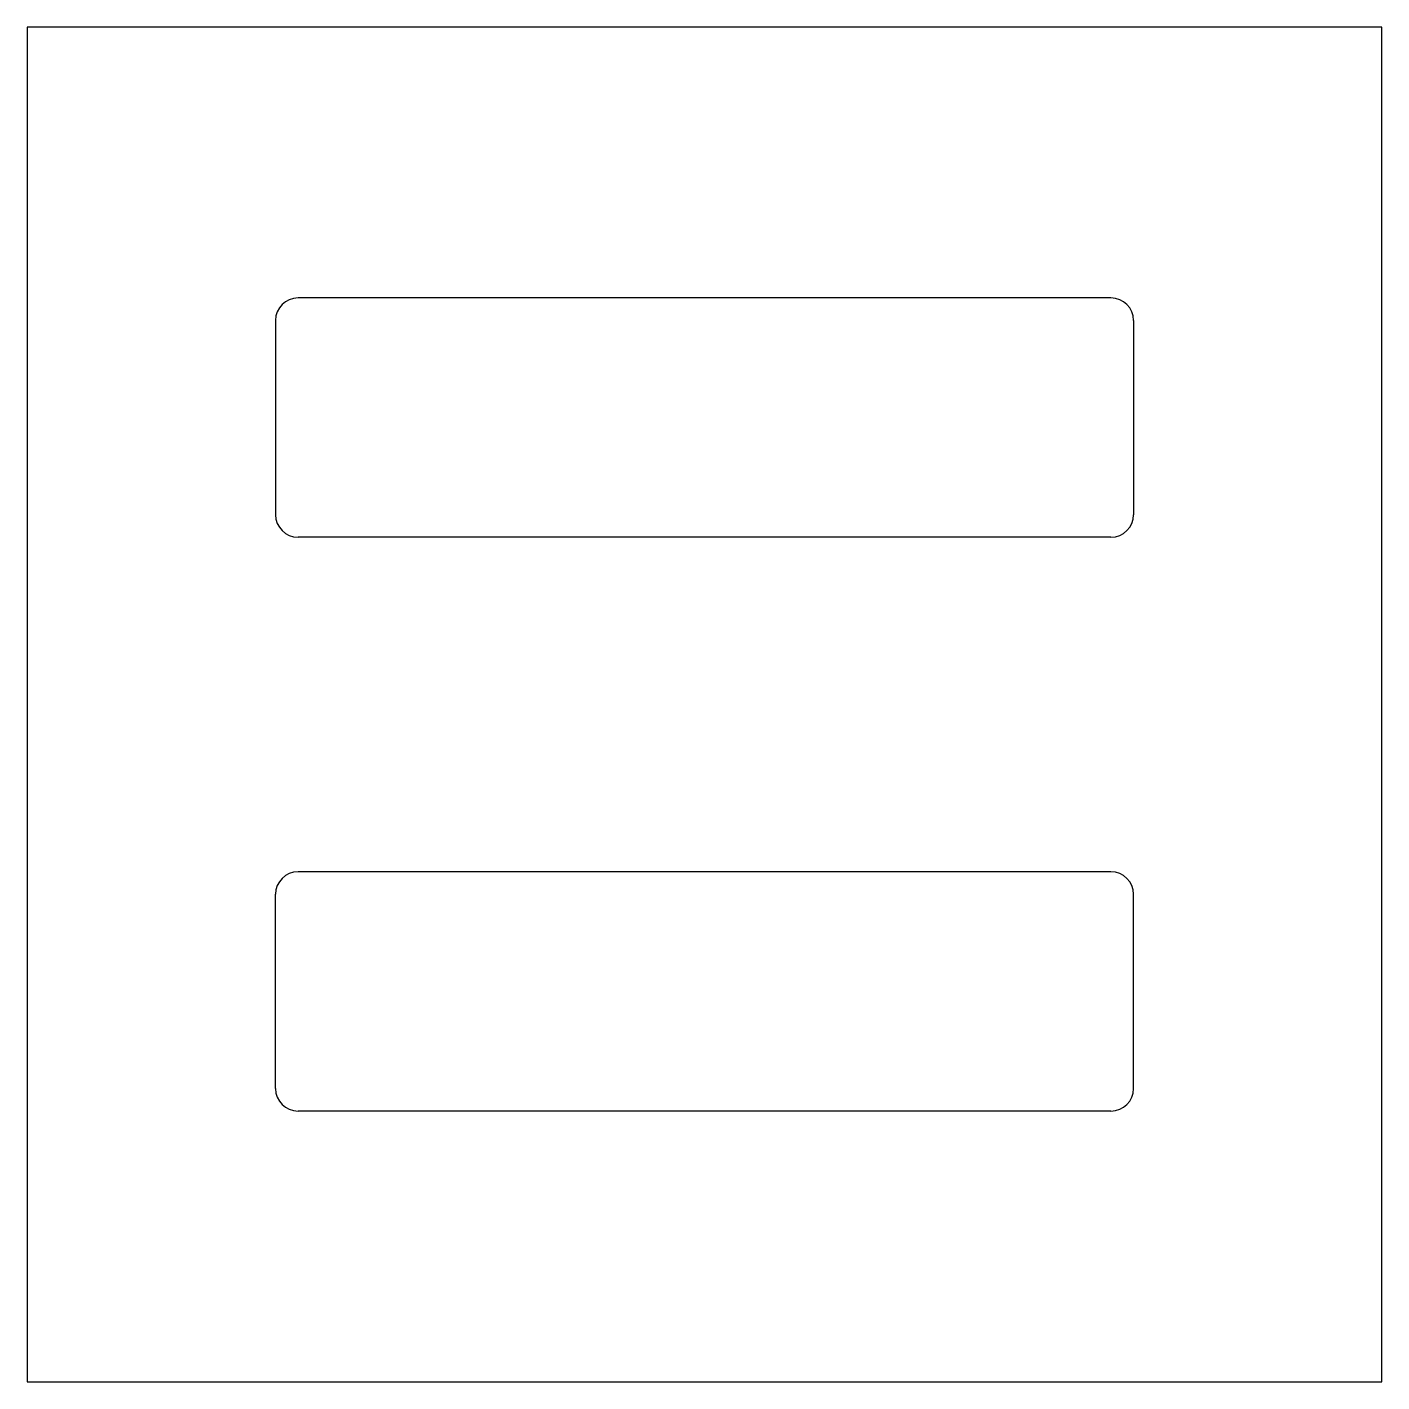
# Model space of a CAD drawing. Header units: millimetres. Extents: x 1745.2 to 1775.2, y 1763.9 to 1793.9.
import ezdxf

# ---------------------------------------------------------------- set-up
doc = ezdxf.new("R2010")
doc.units = ezdxf.units.MM
doc.layers.add('lightmask_outline', color=7, linetype='Continuous')
doc.layers.add('lightmask_stencil', color=2, linetype='Continuous')

msp = doc.modelspace()

# ---------------------------------------------------------------- linework, layer by layer
at = {"layer": 'lightmask_outline'}
msp.add_lwpolyline([(1745.166, 1793.917), (1745.166, 1763.917), (1775.166, 1763.917), (1775.166, 1793.917), (1745.166, 1793.917)], dxfattribs=at)
at = {"layer": 'lightmask_stencil'}
for p, q in [((1769.166, 1787.92), (1751.166, 1787.92)), ((1750.666, 1787.42), (1750.666, 1783.12)), ((1769.666, 1787.42), (1769.666, 1783.12)), ((1769.166, 1782.62), (1751.166, 1782.62)), ((1769.166, 1775.214), (1751.166, 1775.214)), ((1750.666, 1770.414), (1750.666, 1774.714)), ((1769.666, 1770.414), (1769.666, 1774.714)), ((1769.166, 1769.914), (1751.166, 1769.914))]:
    msp.add_line(p, q, dxfattribs=at)
for centre, start, end in [((1751.166, 1787.42), 90, 180), ((1769.166, 1787.42), 0, 90), ((1751.166, 1783.12), 180, 270), ((1769.166, 1783.12), 270, 0), ((1751.166, 1774.714), 90, 180), ((1769.166, 1774.714), 0, 90), ((1751.166, 1770.414), 180, 270), ((1769.166, 1770.414), 270, 0)]:
    msp.add_arc(centre, 0.5, start, end, dxfattribs=at)

doc.saveas('drawing.dxf')
